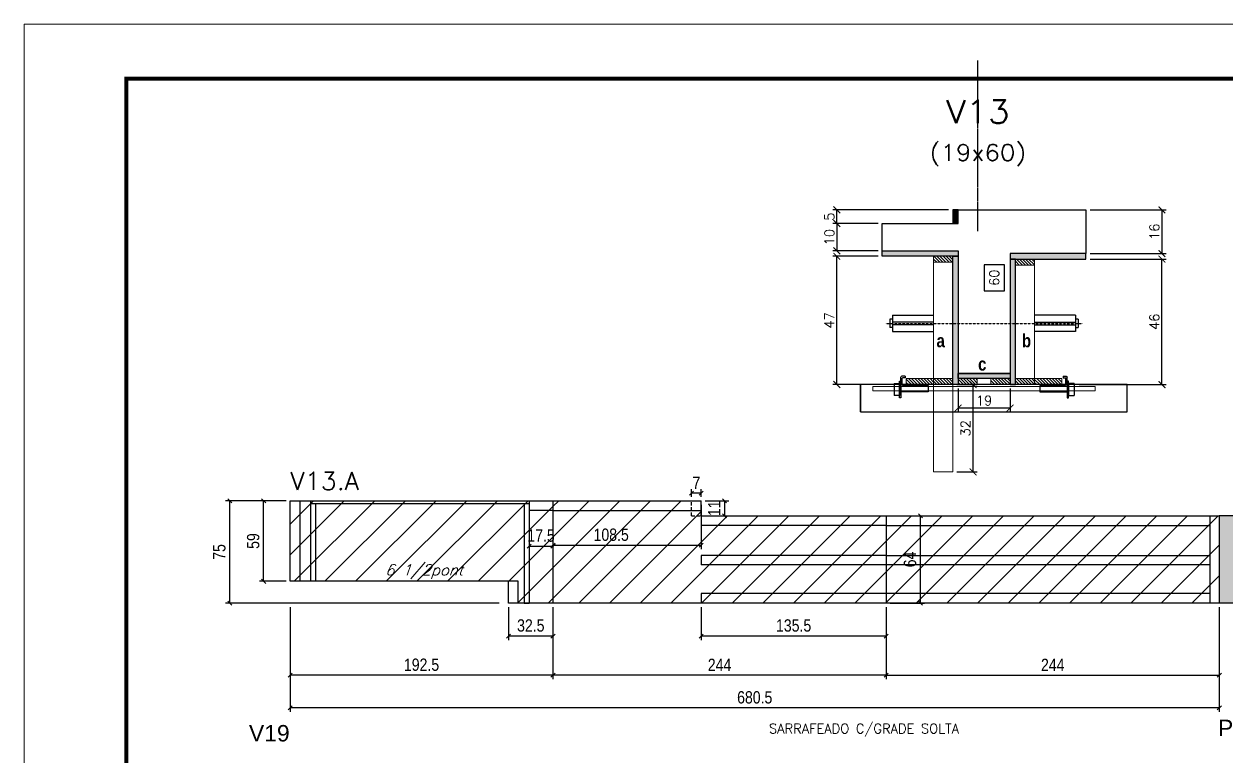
# Model space of a CAD drawing. Extents: x -10448 to -1189, y -11772 to 17235.
# Drawn here: x -7278 to -6398, y 4822 to 5358 of the extents above; entities that cross this region are included whole.
import ezdxf
from ezdxf.enums import TextEntityAlignment as Align

# ---------------------------------------------------------------- set-up
doc = ezdxf.new("R2010")
doc.units = 0
doc.linetypes.add('DASHED', pattern=[0.75, 0.5, -0.25])
doc.linetypes.add('HIDDEN', pattern=[0.375, 0.25, -0.125])
for name, color, linetype in [('5', 5, 'Continuous'), ('barrote', 251, 'Continuous'), ('COTA', 241, 'Continuous'), ('Cota Seção (2x)', 4, 'Continuous'), ('detalhes', 4, 'Continuous'), ('Painéis', 200, 'Continuous'), ('presilha', 1, 'Continuous'), ('Reaproveitamento', 251, 'Continuous'), ('SARR_2.2x7', 40, 'Continuous'), ('SARR_3.5x7', 81, 'Continuous'), ('TENSOR', 3, 'Continuous'), ('texto', 7, 'Continuous'), ('Texto de Titulo', 7, 'Continuous'), ('Texto Qtd Sarr', 242, 'Continuous')]:
    doc.layers.add(name, color=color, linetype=linetype)
for name, color, linetype, lineweight in [('CONCRETO', 251, 'Continuous', 25), ('Folhas', 255, 'Continuous', 9), ('Hachura', 251, 'Continuous', 9), ('Madeira', 126, 'Continuous', 18), ('SARRAFO DE PRESSAO', 251, 'DASHED', 9), ('SCO-___-LAJ', 2, 'Continuous', 0), ('Texto Seção', 7, 'Continuous', 15)]:
    doc.layers.add(name, color=color, linetype=linetype, lineweight=lineweight)
doc.styles.add('COTA TECNICA-50', font='techl___.ttf', dxfattribs={"height": 9})
doc.styles.add('REGUA-120', font='ROMANS.shx', dxfattribs={"height": 15})
doc.styles.add('Romans', font='romans.shx')
doc.styles.get("Standard").update_dxf_attribs({"font": 'arial.ttf'})
doc.styles.add('TECNICA', font='techb___.ttf', dxfattribs={"height": 10})
doc.dimstyles.new('COTA PAINEL-50', dxfattribs={"dimtxt": 9, "dimasz": 3, "dimexe": 3, "dimexo": 3, "dimgap": 3, "dimtad": 1, "dimdec": 1, "dimzin": 12, "dimdsep": 46, "dimtxsty": 'COTA TECNICA-50', "dimblk1": 'OBLIQUE', "dimblk2": 'OBLIQUE', "dimsah": 1, "dimcen": 0.9, "dimclrd": 4, "dimclre": 4, "dimclrt": 240, "dimadec": 1, "dimazin": 3, "dimtfac": 1, "dimtdec": 1, "dimtmove": 0, "dimatfit": 3, "dimfxl": 1, "dimtolj": 1, "dimtzin": 12, "dimarcsym": 0})
doc.dimstyles.new('Cota Seção (2x)', dxfattribs={"dimtxt": 7, "dimasz": 5, "dimexe": 3, "dimexo": 3, "dimgap": 2, "dimtad": 3, "dimdec": 1, "dimlfac": 0.5, "dimzin": 12, "dimdsep": 46, "dimtxsty": 'Romans', "dimblk": 'ARCHTICK', "dimcen": 0, "dimclrd": 4, "dimclre": 4, "dimclrt": 1, "dimadec": 1, "dimazin": 3, "dimtfac": 1, "dimtdec": 1, "dimtmove": 0, "dimatfit": 3, "dimldrblk": 'OBLIQUE', "dimfxl": 1, "dimtolj": 1, "dimtzin": 12, "dimarcsym": 0})
doc.dimstyles.new('Cota Seção interna', dxfattribs={"dimtxt": 7, "dimasz": 6, "dimexe": 0.18, "dimexo": 2, "dimgap": -4, "dimtad": 3, "dimdec": 1, "dimlfac": 0.5, "dimzin": 12, "dimdsep": 46, "dimtxsty": 'Romans', "dimblk": 'ARCHTICK', "dimcen": 0.09, "dimse1": 1, "dimse2": 1, "dimsd1": 1, "dimsd2": 1, "dimclrd": 180, "dimclre": 5, "dimclrt": 1, "dimadec": 0, "dimazin": 3, "dimtfac": 1, "dimtdec": 1, "dimtofl": 0, "dimtmove": 0, "dimatfit": 3, "dimldrblk": 'ARCHTICK', "dimfxl": 1, "dimtolj": 1, "dimtzin": 0, "dimarcsym": 0})
pattern_1 = [(45, (-139469.283, -18395.978), (-11.2253202, 11.2253202), [])]

# ---------------------------------------------------------------- blocks, each defined once
blk = doc.blocks.new('9999999999')
at = {"layer": 'Folhas'}
blk.add_lwpolyline([(98138.98, 34190.21), (99623.98, 34190.21), (99623.98, 35240.21), (98138.98, 35240.21)], close=True, dxfattribs=at)
at = {"layer": 'Folhas', "color": 30, "const_width": 3}
blk.add_lwpolyline([(98213.98, 34230.21), (99583.98, 34230.21), (99583.98, 35200.21), (98213.98, 35200.21)], close=True, dxfattribs=at)
blk = doc.blocks.new('_ArchTick')
at = {"color": 0, "linetype": 'ByBlock', "const_width": 0.15}
blk.add_lwpolyline([(-0.5, -0.5), (0.5, 0.5)], dxfattribs=at)
blk = doc.blocks.new('*D656')
at = {"layer": 'COTA', "color": 4, "lineweight": -2, "transparency": 16777216}
for p, q in [((-6652.79, 5188.27), (-6686, 5188.27)), ((-6683, 5094.27), (-6683, 5188.27)), ((-6635.19, 5094.27), (-6686, 5094.27))]:
    blk.add_line(p, q, dxfattribs=at)
at = {"layer": 'Defpoints', "color": 0, "transparency": 16777216}
for p in [(-6683, 5188.27), (-6649.79, 5188.27), (-6632.19, 5094.27)]:
    blk.add_point(p, dxfattribs=at)
at = {"layer": 'COTA', "color": 4, "lineweight": -2, "transparency": 16777216, "xscale": 5, "yscale": 5, "zscale": 5}
for p, rotation in [((-6683, 5188.27), 90), ((-6683, 5094.27), 270)]:
    blk.add_blockref('_ArchTick', p, dxfattribs=dict(at, rotation=rotation))
at = {"layer": 'COTA', "color": 1, "transparency": 16777216, "insert": (-6688.5, 5141.27), "char_height": 7, "attachment_point": 5, "rotation": 90, "style": 'Romans'}
blk.add_mtext('\\A1;47', dxfattribs=at)
blk = doc.blocks.new('_Oblique')
at = {"color": 0, "linetype": 'ByBlock', "lineweight": -2}
blk.add_line((-0.5, -0.5), (0.5, 0.5), dxfattribs=at)
blk = doc.blocks.new('*D657')
at = {"layer": 'COTA', "color": 4, "lineweight": -2, "transparency": 16777216}
for p, q in [((-6652.79, 5212.27), (-6686, 5212.27)), ((-6683, 5212.27), (-6683, 5192.27)), ((-6652.79, 5192.27), (-6686, 5192.27))]:
    blk.add_line(p, q, dxfattribs=at)
at = {"layer": 'Defpoints', "color": 0, "transparency": 16777216}
for p in [(-6649.79, 5212.27), (-6683, 5192.27), (-6649.79, 5192.27)]:
    blk.add_point(p, dxfattribs=at)
at = {"layer": 'COTA', "color": 4, "lineweight": -2, "transparency": 16777216, "xscale": 5, "yscale": 5, "zscale": 5}
for p, rotation in [((-6683, 5212.27), 90), ((-6683, 5192.27), 270)]:
    blk.add_blockref('_ArchTick', p, dxfattribs=dict(at, rotation=rotation))
at = {"layer": 'COTA', "color": 1, "transparency": 16777216, "insert": (-6688.5, 5202.27), "char_height": 7, "attachment_point": 5, "rotation": 90, "style": 'Romans'}
blk.add_mtext('\\A1;10', dxfattribs=at)
blk = doc.blocks.new('*D658')
at = {"layer": 'COTA', "color": 4, "lineweight": -2, "transparency": 16777216}
for p, q in [((-6497.59, 5186.27), (-6441.93, 5186.27)), ((-6444.93, 5094.27), (-6444.93, 5186.27)), ((-6505.59, 5094.27), (-6441.93, 5094.27))]:
    blk.add_line(p, q, dxfattribs=at)
at = {"layer": 'Defpoints', "color": 0, "transparency": 16777216}
for p in [(-6500.59, 5186.27), (-6444.93, 5186.27), (-6508.59, 5094.27)]:
    blk.add_point(p, dxfattribs=at)
at = {"layer": 'COTA', "color": 4, "lineweight": -2, "transparency": 16777216, "xscale": 5, "yscale": 5, "zscale": 5}
for p, rotation in [((-6444.93, 5186.27), 90), ((-6444.93, 5094.27), 270)]:
    blk.add_blockref('_ArchTick', p, dxfattribs=dict(at, rotation=rotation))
at = {"layer": 'COTA', "color": 1, "transparency": 16777216, "insert": (-6450.43, 5140.27), "char_height": 7, "attachment_point": 5, "rotation": 90, "style": 'Romans'}
blk.add_mtext('\\A1;46', dxfattribs=at)
blk = doc.blocks.new('*D659')
at = {"layer": 'Cota Seção (2x)', "color": 180, "lineweight": -2, "transparency": 16777216}
for p, q in [((-6560.19, 5182.05), (-6575.19, 5182.05)), ((-6575.19, 5182.05), (-6575.19, 5163.05)), ((-6560.19, 5163.05), (-6560.19, 5182.05)), ((-6575.19, 5163.05), (-6560.19, 5163.05))]:
    blk.add_line(p, q, dxfattribs=at)
at = {"layer": 'Defpoints', "color": 0, "transparency": 16777216}
for p in [(-6556.19, 5222.27), (-6556.19, 5222.27), (-6556.19, 5102.27)]:
    blk.add_point(p, dxfattribs=at)
at = {"layer": 'Cota Seção (2x)', "color": 1, "transparency": 16777216, "insert": (-6567.69, 5172.55), "char_height": 7, "attachment_point": 5, "rotation": 90, "style": 'Romans'}
blk.add_mtext('\\A1;60', dxfattribs=at)
blk = doc.blocks.new('PRESILHA METÁLICA 1')
at = {"layer": 'presilha'}
for p, q in [((6, 15.5), (7.5, 15.5)), ((6, -2.5), (6, 15.5)), ((7.5, 10.6), (7.5, 19.9)), ((7.5, 15.5), (7.5, -2.5)), ((12, 21), (8.6, 21)), ((9, 11.6), (9, 18.9)), ((12, 19.5), (9.6, 19.5)), ((12, 21), (12, 19.5)), ((0, 13), (6, 13)), ((0, 13), (0, 0)), ((6, 0), (0, 0)), ((6, 13), (6, 0)), ((37.5, 4.1), (7.5, 4.1)), ((37.5, 11), (9.6, 11)), ((37.5, 11), (37.5, 4.1)), ((7.5, -2.5), (6, -2.5))]:
    blk.add_line(p, q, dxfattribs=at)
for centre, radius, start, end in [((8.6, 19.9), 1.14, 90, 180), ((9.6, 18.9), 0.57, 90, 180), ((9.6, 11.6), 0.57, 180, 270)]:
    blk.add_arc(centre, radius, start, end, dxfattribs=at)
blk = doc.blocks.new('*D660')
at = {"layer": 'COTA', "color": 4, "lineweight": -2, "transparency": 16777216}
for p, q in [((-6594.19, 5091.27), (-6594.19, 5074.05)), ((-6556.19, 5091.27), (-6556.19, 5074.05)), ((-6556.19, 5077.05), (-6594.19, 5077.05))]:
    blk.add_line(p, q, dxfattribs=at)
at = {"layer": 'Defpoints', "color": 0, "transparency": 16777216}
for p in [(-6594.19, 5094.27), (-6556.19, 5094.27), (-6594.19, 5077.05)]:
    blk.add_point(p, dxfattribs=at)
at = {"layer": 'COTA', "color": 4, "lineweight": -2, "transparency": 16777216, "xscale": 5, "yscale": 5, "zscale": 5, "rotation": 180}
blk.add_blockref('_ArchTick', (-6594.19, 5077.05), dxfattribs=at)
at = {"layer": 'COTA', "color": 4, "lineweight": -2, "transparency": 16777216, "xscale": 5, "yscale": 5, "zscale": 5}
blk.add_blockref('_ArchTick', (-6556.19, 5077.05), dxfattribs=at)
at = {"layer": 'COTA', "color": 1, "transparency": 16777216, "insert": (-6575.19, 5082.55), "char_height": 7, "attachment_point": 5, "style": 'Romans'}
blk.add_mtext('\\A1;19', dxfattribs=at)
blk = doc.blocks.new('*D1737')
at = {"layer": 'COTA', "color": 4, "lineweight": -2, "transparency": 16777216}
for p, q in [((-6497.59, 5222.27), (-6441.93, 5222.27)), ((-6444.93, 5222.27), (-6444.93, 5190.27)), ((-6497.59, 5190.27), (-6441.93, 5190.27))]:
    blk.add_line(p, q, dxfattribs=at)
at = {"layer": 'Defpoints', "color": 0, "transparency": 16777216}
for p in [(-6500.59, 5222.27), (-6500.59, 5190.27), (-6444.93, 5190.27)]:
    blk.add_point(p, dxfattribs=at)
at = {"layer": 'COTA', "color": 4, "lineweight": -2, "transparency": 16777216, "xscale": 5, "yscale": 5, "zscale": 5}
for p, rotation in [((-6444.93, 5222.27), 90), ((-6444.93, 5190.27), 270)]:
    blk.add_blockref('_ArchTick', p, dxfattribs=dict(at, rotation=rotation))
at = {"layer": 'COTA', "color": 1, "transparency": 16777216, "insert": (-6450.43, 5206.27), "char_height": 7, "attachment_point": 5, "rotation": 90, "style": 'Romans'}
blk.add_mtext('\\A1;16', dxfattribs=at)
blk = doc.blocks.new('*D1738')
at = {"layer": 'COTA', "color": 4, "lineweight": -2, "transparency": 16777216}
for p, q in [((-6601.19, 5222.27), (-6686, 5222.27)), ((-6683, 5212.27), (-6683, 5222.27)), ((-6652.79, 5212.27), (-6686, 5212.27))]:
    blk.add_line(p, q, dxfattribs=at)
at = {"layer": 'Defpoints', "color": 0, "transparency": 16777216}
for p in [(-6683, 5222.27), (-6598.19, 5222.27), (-6649.79, 5212.27)]:
    blk.add_point(p, dxfattribs=at)
at = {"layer": 'COTA', "color": 4, "lineweight": -2, "transparency": 16777216, "xscale": 5, "yscale": 5, "zscale": 5}
for p, rotation in [((-6683, 5222.27), 90), ((-6683, 5212.27), 270)]:
    blk.add_blockref('_ArchTick', p, dxfattribs=dict(at, rotation=rotation))
at = {"layer": 'COTA', "color": 1, "transparency": 16777216, "insert": (-6688.5, 5217.27), "char_height": 7, "attachment_point": 5, "rotation": 90, "style": 'Romans'}
blk.add_mtext('\\A1;5', dxfattribs=at)
blk = doc.blocks.new('titulo1')
at = {"layer": 'Defpoints', "color": 252, "linetype": 'HIDDEN', "ltscale": 2}
blk.add_line((0, 0), (0, 125), dxfattribs=at)
at = {"layer": 'Defpoints', "style": 'Romans', "oblique": 15}
blk.add_attdef('FOLHA', text='', height=10, dxfattribs=at).set_placement((0, 15.58), align=Align.MIDDLE_CENTER)
at = {"layer": 'Texto Qtd Sarr', "color": 3, "style": 'Romans', "oblique": 15}
for tag, height, p in [('TITULO', 17, (0, 71.45)), ('SEÇÃO', 12, (0, 41.55))]:
    blk.add_attdef(tag, text='', height=height, dxfattribs=at).set_placement(p, align=Align.MIDDLE_CENTER)
blk = doc.blocks.new('*D713')
at = {"layer": 'COTA', "color": 4, "linetype": 'ByBlock', "lineweight": -2, "transparency": 16777216}
for p, q in [((-6890.91, 4931.1), (-6890.91, 4878.31)), ((-6646.91, 4931.1), (-6646.91, 4878.31)), ((-6646.91, 4881.31), (-6890.91, 4881.31))]:
    blk.add_line(p, q, dxfattribs=at)
at = {"layer": 'Defpoints', "color": 0, "linetype": 'ByBlock', "transparency": 16777216}
for p in [(-6890.91, 4934.1), (-6646.91, 4934.1), (-6890.91, 4881.31)]:
    blk.add_point(p, dxfattribs=at)
at = {"layer": 'COTA', "color": 4, "linetype": 'ByBlock', "lineweight": -2, "transparency": 16777216, "xscale": 3, "yscale": 3, "zscale": 3, "rotation": 180}
blk.add_blockref('_Oblique', (-6890.91, 4881.31), dxfattribs=at)
at = {"layer": 'COTA', "color": 4, "linetype": 'ByBlock', "lineweight": -2, "transparency": 16777216, "xscale": 3, "yscale": 3, "zscale": 3}
blk.add_blockref('_Oblique', (-6646.91, 4881.31), dxfattribs=at)
at = {"layer": 'COTA', "color": 240, "linetype": 'ByBlock', "transparency": 16777216, "insert": (-6768.91, 4888.88), "char_height": 9, "attachment_point": 5, "style": 'COTA TECNICA-50'}
blk.add_mtext('\\A1;244', dxfattribs=at)
blk = doc.blocks.new('*D714')
at = {"layer": 'COTA', "color": 4, "linetype": 'ByBlock', "lineweight": -2, "transparency": 16777216}
for p, q in [((-6646.91, 4931.1), (-6646.91, 4878.31)), ((-6402.91, 4931.1), (-6402.91, 4878.31)), ((-6646.91, 4881.31), (-6402.91, 4881.31))]:
    blk.add_line(p, q, dxfattribs=at)
at = {"layer": 'Defpoints', "color": 0, "linetype": 'ByBlock', "transparency": 16777216}
for p in [(-6646.91, 4934.1), (-6402.91, 4934.1), (-6402.91, 4881.31)]:
    blk.add_point(p, dxfattribs=at)
at = {"layer": 'COTA', "color": 4, "linetype": 'ByBlock', "lineweight": -2, "transparency": 16777216, "xscale": 3, "yscale": 3, "zscale": 3, "rotation": 180}
blk.add_blockref('_Oblique', (-6646.91, 4881.31), dxfattribs=at)
at = {"layer": 'COTA', "color": 4, "linetype": 'ByBlock', "lineweight": -2, "transparency": 16777216, "xscale": 3, "yscale": 3, "zscale": 3}
blk.add_blockref('_Oblique', (-6402.91, 4881.31), dxfattribs=at)
at = {"layer": 'COTA', "color": 240, "linetype": 'ByBlock', "transparency": 16777216, "insert": (-6524.91, 4888.88), "char_height": 9, "attachment_point": 5, "style": 'COTA TECNICA-50'}
blk.add_mtext('\\A1;244', dxfattribs=at)
blk = doc.blocks.new('*D715')
at = {"layer": 'COTA', "color": 4, "linetype": 'ByBlock', "lineweight": -2, "transparency": 16777216}
for p, q in [((-7083.41, 4931.1), (-7083.41, 4854.39)), ((-6402.91, 4931.1), (-6402.91, 4854.39)), ((-6402.91, 4857.39), (-7083.41, 4857.39))]:
    blk.add_line(p, q, dxfattribs=at)
at = {"layer": 'Defpoints', "color": 0, "linetype": 'ByBlock', "transparency": 16777216}
for p in [(-7083.41, 4934.1), (-6402.91, 4934.1), (-7083.41, 4857.39)]:
    blk.add_point(p, dxfattribs=at)
at = {"layer": 'COTA', "color": 4, "linetype": 'ByBlock', "lineweight": -2, "transparency": 16777216, "xscale": 3, "yscale": 3, "zscale": 3, "rotation": 180}
blk.add_blockref('_Oblique', (-7083.41, 4857.39), dxfattribs=at)
at = {"layer": 'COTA', "color": 4, "linetype": 'ByBlock', "lineweight": -2, "transparency": 16777216, "xscale": 3, "yscale": 3, "zscale": 3}
blk.add_blockref('_Oblique', (-6402.91, 4857.39), dxfattribs=at)
at = {"layer": 'COTA', "color": 240, "linetype": 'ByBlock', "transparency": 16777216, "insert": (-6743.16, 4865.01), "char_height": 9, "attachment_point": 5, "style": 'COTA TECNICA-50'}
blk.add_mtext('\\A1;680.5', dxfattribs=at)
blk = doc.blocks.new('*D1799')
at = {"layer": 'COTA', "color": 4, "linetype": 'ByBlock', "lineweight": -2, "transparency": 16777216}
for p, q in [((-6789.41, 5012.1), (-6789.41, 5017.61)), ((-6782.41, 5012.1), (-6782.41, 5017.61)), ((-6782.41, 5014.61), (-6789.41, 5014.61))]:
    blk.add_line(p, q, dxfattribs=at)
at = {"layer": 'Defpoints', "color": 0, "linetype": 'ByBlock', "transparency": 16777216}
for p in [(-6789.41, 5014.61), (-6789.41, 5009.1), (-6782.41, 5009.1)]:
    blk.add_point(p, dxfattribs=at)
at = {"layer": 'COTA', "color": 4, "linetype": 'ByBlock', "lineweight": -2, "transparency": 16777216, "xscale": 3, "yscale": 3, "zscale": 3, "rotation": 180}
blk.add_blockref('_Oblique', (-6789.41, 5014.61), dxfattribs=at)
at = {"layer": 'COTA', "color": 4, "linetype": 'ByBlock', "lineweight": -2, "transparency": 16777216, "xscale": 3, "yscale": 3, "zscale": 3}
blk.add_blockref('_Oblique', (-6782.41, 5014.61), dxfattribs=at)
at = {"layer": 'COTA', "color": 240, "linetype": 'ByBlock', "transparency": 16777216, "insert": (-6785.91, 5022.18), "char_height": 9, "attachment_point": 5, "style": 'COTA TECNICA-50'}
blk.add_mtext('\\A1;7', dxfattribs=at)
blk = doc.blocks.new('*D1765')
at = {"layer": 'COTA', "color": 4, "linetype": 'ByBlock', "lineweight": -2, "transparency": 16777216}
for p, q in [((-6908.41, 4999.1), (-6908.41, 4972.94)), ((-6890.91, 4999.1), (-6890.91, 4972.94)), ((-6908.41, 4975.94), (-6890.91, 4975.94))]:
    blk.add_line(p, q, dxfattribs=at)
at = {"layer": 'Defpoints', "color": 0, "linetype": 'ByBlock', "transparency": 16777216}
for p in [(-6908.41, 5002.1), (-6890.91, 5002.1), (-6890.91, 4975.94)]:
    blk.add_point(p, dxfattribs=at)
at = {"layer": 'COTA', "color": 4, "linetype": 'ByBlock', "lineweight": -2, "transparency": 16777216, "xscale": 3, "yscale": 3, "zscale": 3, "rotation": 180}
blk.add_blockref('_Oblique', (-6908.41, 4975.94), dxfattribs=at)
at = {"layer": 'COTA', "color": 4, "linetype": 'ByBlock', "lineweight": -2, "transparency": 16777216, "xscale": 3, "yscale": 3, "zscale": 3}
blk.add_blockref('_Oblique', (-6890.91, 4975.94), dxfattribs=at)
at = {"layer": 'COTA', "color": 240, "linetype": 'ByBlock', "transparency": 16777216, "insert": (-6899.66, 4983.54), "char_height": 9, "attachment_point": 5, "style": 'COTA TECNICA-50'}
blk.add_mtext('\\A1;17.5', dxfattribs=at)
blk = doc.blocks.new('*D1766')
at = {"layer": 'COTA', "color": 4, "linetype": 'ByBlock', "lineweight": -2, "transparency": 16777216}
for p, q in [((-7086.41, 5009.1), (-7130.64, 5009.1)), ((-7127.64, 4934.1), (-7127.64, 5009.1)), ((-6930.41, 4934.1), (-7130.64, 4934.1))]:
    blk.add_line(p, q, dxfattribs=at)
at = {"layer": 'Defpoints', "color": 0, "linetype": 'ByBlock', "transparency": 16777216}
for p in [(-7127.64, 5009.1), (-7083.41, 5009.1), (-6927.41, 4934.1)]:
    blk.add_point(p, dxfattribs=at)
at = {"layer": 'COTA', "color": 4, "linetype": 'ByBlock', "lineweight": -2, "transparency": 16777216, "xscale": 3, "yscale": 3, "zscale": 3}
for p, rotation in [((-7127.64, 5009.1), 90), ((-7127.64, 4934.1), 270)]:
    blk.add_blockref('_Oblique', p, dxfattribs=dict(at, rotation=rotation))
at = {"layer": 'COTA', "color": 240, "linetype": 'ByBlock', "transparency": 16777216, "insert": (-7135.23, 4971.6), "char_height": 9, "attachment_point": 5, "rotation": 90, "style": 'COTA TECNICA-50'}
blk.add_mtext('\\A1;75', dxfattribs=at)
blk = doc.blocks.new('*D1767')
at = {"layer": 'COTA', "color": 4, "linetype": 'ByBlock', "lineweight": -2, "transparency": 16777216}
for p, q in [((-6643.91, 4998.1), (-6618.83, 4998.1)), ((-6621.83, 4934.1), (-6621.83, 4998.1)), ((-6643.91, 4934.1), (-6618.83, 4934.1))]:
    blk.add_line(p, q, dxfattribs=at)
at = {"layer": 'Defpoints', "color": 0, "linetype": 'ByBlock', "transparency": 16777216}
for p in [(-6646.91, 4998.1), (-6621.83, 4998.1), (-6646.91, 4934.1)]:
    blk.add_point(p, dxfattribs=at)
at = {"layer": 'COTA', "color": 4, "linetype": 'ByBlock', "lineweight": -2, "transparency": 16777216, "xscale": 3, "yscale": 3, "zscale": 3}
for p, rotation in [((-6621.83, 4998.1), 90), ((-6621.83, 4934.1), 270)]:
    blk.add_blockref('_Oblique', p, dxfattribs=dict(at, rotation=rotation))
at = {"layer": 'COTA', "color": 240, "linetype": 'ByBlock', "transparency": 16777216, "insert": (-6629.42, 4966.1), "char_height": 9, "attachment_point": 5, "rotation": 90, "style": 'COTA TECNICA-50'}
blk.add_mtext('\\A1;64', dxfattribs=at)
blk = doc.blocks.new('*D684')
at = {"layer": 'COTA', "color": 4, "linetype": 'ByBlock', "lineweight": -2, "transparency": 16777216}
for p, q in [((-6782.41, 4931.1), (-6782.41, 4906.98)), ((-6646.91, 4931.1), (-6646.91, 4906.98)), ((-6646.91, 4909.98), (-6782.41, 4909.98))]:
    blk.add_line(p, q, dxfattribs=at)
at = {"layer": 'Defpoints', "color": 0, "linetype": 'ByBlock', "transparency": 16777216}
for p in [(-6782.41, 4934.1), (-6646.91, 4934.1), (-6782.41, 4909.98)]:
    blk.add_point(p, dxfattribs=at)
at = {"layer": 'COTA', "color": 4, "linetype": 'ByBlock', "lineweight": -2, "transparency": 16777216, "xscale": 3, "yscale": 3, "zscale": 3, "rotation": 180}
blk.add_blockref('_Oblique', (-6782.41, 4909.98), dxfattribs=at)
at = {"layer": 'COTA', "color": 4, "linetype": 'ByBlock', "lineweight": -2, "transparency": 16777216, "xscale": 3, "yscale": 3, "zscale": 3}
blk.add_blockref('_Oblique', (-6646.91, 4909.98), dxfattribs=at)
at = {"layer": 'COTA', "color": 240, "linetype": 'ByBlock', "transparency": 16777216, "insert": (-6714.66, 4917.68), "char_height": 9, "attachment_point": 5, "style": 'COTA TECNICA-50'}
blk.add_mtext('\\A1;135.5', dxfattribs=at)
blk = doc.blocks.new('*D685')
at = {"layer": 'COTA', "color": 4, "linetype": 'ByBlock', "lineweight": -2, "transparency": 16777216}
for p, q in [((-7083.41, 4931.1), (-7083.41, 4878.31)), ((-6890.91, 4931.1), (-6890.91, 4878.31)), ((-6890.91, 4881.31), (-7083.41, 4881.31))]:
    blk.add_line(p, q, dxfattribs=at)
at = {"layer": 'Defpoints', "color": 0, "linetype": 'ByBlock', "transparency": 16777216}
for p in [(-7083.41, 4934.1), (-6890.91, 4934.1), (-7083.41, 4881.31)]:
    blk.add_point(p, dxfattribs=at)
at = {"layer": 'COTA', "color": 4, "linetype": 'ByBlock', "lineweight": -2, "transparency": 16777216, "xscale": 3, "yscale": 3, "zscale": 3, "rotation": 180}
blk.add_blockref('_Oblique', (-7083.41, 4881.31), dxfattribs=at)
at = {"layer": 'COTA', "color": 4, "linetype": 'ByBlock', "lineweight": -2, "transparency": 16777216, "xscale": 3, "yscale": 3, "zscale": 3}
blk.add_blockref('_Oblique', (-6890.91, 4881.31), dxfattribs=at)
at = {"layer": 'COTA', "color": 240, "linetype": 'ByBlock', "transparency": 16777216, "insert": (-6987.16, 4888.93), "char_height": 9, "attachment_point": 5, "style": 'COTA TECNICA-50'}
blk.add_mtext('\\A1;192.5', dxfattribs=at)
blk = doc.blocks.new('*D1768')
at = {"layer": 'COTA', "color": 4, "linetype": 'ByBlock', "lineweight": -2, "transparency": 16777216}
for p, q in [((-7086.41, 5009.1), (-7105.8, 5009.1)), ((-7102.8, 4950.1), (-7102.8, 5009.1)), ((-7086.41, 4950.1), (-7105.8, 4950.1))]:
    blk.add_line(p, q, dxfattribs=at)
at = {"layer": 'Defpoints', "color": 0, "linetype": 'ByBlock', "transparency": 16777216}
for p in [(-7102.8, 5009.1), (-7083.41, 5009.1), (-7083.41, 4950.1)]:
    blk.add_point(p, dxfattribs=at)
at = {"layer": 'COTA', "color": 4, "linetype": 'ByBlock', "lineweight": -2, "transparency": 16777216, "xscale": 3, "yscale": 3, "zscale": 3}
for p, rotation in [((-7102.8, 5009.1), 90), ((-7102.8, 4950.1), 270)]:
    blk.add_blockref('_Oblique', p, dxfattribs=dict(at, rotation=rotation))
at = {"layer": 'COTA', "color": 240, "linetype": 'ByBlock', "transparency": 16777216, "insert": (-7110.42, 4979.6), "char_height": 9, "attachment_point": 5, "rotation": 90, "style": 'COTA TECNICA-50'}
blk.add_mtext('\\A1;59', dxfattribs=at)
blk = doc.blocks.new('*D686')
at = {"layer": 'COTA', "color": 4, "linetype": 'ByBlock', "lineweight": -2, "transparency": 16777216}
for p, q in [((-6923.41, 4931.1), (-6923.41, 4906.98)), ((-6890.91, 4931.1), (-6890.91, 4906.98)), ((-6890.91, 4909.98), (-6923.41, 4909.98))]:
    blk.add_line(p, q, dxfattribs=at)
at = {"layer": 'Defpoints', "color": 0, "linetype": 'ByBlock', "transparency": 16777216}
for p in [(-6923.41, 4934.1), (-6890.91, 4934.1), (-6923.41, 4909.98)]:
    blk.add_point(p, dxfattribs=at)
at = {"layer": 'COTA', "color": 4, "linetype": 'ByBlock', "lineweight": -2, "transparency": 16777216, "xscale": 3, "yscale": 3, "zscale": 3, "rotation": 180}
blk.add_blockref('_Oblique', (-6923.41, 4909.98), dxfattribs=at)
at = {"layer": 'COTA', "color": 4, "linetype": 'ByBlock', "lineweight": -2, "transparency": 16777216, "xscale": 3, "yscale": 3, "zscale": 3}
blk.add_blockref('_Oblique', (-6890.91, 4909.98), dxfattribs=at)
at = {"layer": 'COTA', "color": 240, "linetype": 'ByBlock', "transparency": 16777216, "insert": (-6907.16, 4917.68), "char_height": 9, "attachment_point": 5, "style": 'COTA TECNICA-50'}
blk.add_mtext('\\A1;32.5', dxfattribs=at)
blk = doc.blocks.new('*D1769')
at = {"layer": 'COTA', "color": 4, "linetype": 'ByBlock', "lineweight": -2, "transparency": 16777216}
for p, q in [((-6779.41, 5009.1), (-6762.22, 5009.1)), ((-6765.22, 5009.1), (-6765.22, 4998.1)), ((-6779.41, 4998.1), (-6762.22, 4998.1))]:
    blk.add_line(p, q, dxfattribs=at)
at = {"layer": 'Defpoints', "color": 0, "linetype": 'ByBlock', "transparency": 16777216}
for p in [(-6782.41, 5009.1), (-6782.41, 4998.1), (-6765.22, 4998.1)]:
    blk.add_point(p, dxfattribs=at)
at = {"layer": 'COTA', "color": 4, "linetype": 'ByBlock', "lineweight": -2, "transparency": 16777216, "xscale": 3, "yscale": 3, "zscale": 3}
for p, rotation in [((-6765.22, 5009.1), 90), ((-6765.22, 4998.1), 270)]:
    blk.add_blockref('_Oblique', p, dxfattribs=dict(at, rotation=rotation))
at = {"layer": 'COTA', "color": 240, "linetype": 'ByBlock', "transparency": 16777216, "insert": (-6772.78, 5003.6), "char_height": 9, "attachment_point": 5, "rotation": 90, "style": 'COTA TECNICA-50'}
blk.add_mtext('\\A1;11', dxfattribs=at)
blk = doc.blocks.new('*D1770')
at = {"layer": 'COTA', "color": 4, "linetype": 'ByBlock', "lineweight": -2, "transparency": 16777216}
for p, q in [((-6890.91, 5006.1), (-6890.91, 4973.57)), ((-6782.41, 5006.1), (-6782.41, 4973.57)), ((-6890.91, 4976.57), (-6782.41, 4976.57))]:
    blk.add_line(p, q, dxfattribs=at)
at = {"layer": 'Defpoints', "color": 0, "linetype": 'ByBlock', "transparency": 16777216}
for p in [(-6890.91, 5009.1), (-6782.41, 5009.1), (-6782.41, 4976.57)]:
    blk.add_point(p, dxfattribs=at)
at = {"layer": 'COTA', "color": 4, "linetype": 'ByBlock', "lineweight": -2, "transparency": 16777216, "xscale": 3, "yscale": 3, "zscale": 3, "rotation": 180}
blk.add_blockref('_Oblique', (-6890.91, 4976.57), dxfattribs=at)
at = {"layer": 'COTA', "color": 4, "linetype": 'ByBlock', "lineweight": -2, "transparency": 16777216, "xscale": 3, "yscale": 3, "zscale": 3}
blk.add_blockref('_Oblique', (-6782.41, 4976.57), dxfattribs=at)
at = {"layer": 'COTA', "color": 240, "linetype": 'ByBlock', "transparency": 16777216, "insert": (-6848.28, 4984.19), "char_height": 9, "attachment_point": 5, "style": 'COTA TECNICA-50'}
blk.add_mtext('\\A1;108.5', dxfattribs=at)
blk = doc.blocks.new('*D1775')
at = {"layer": 'COTA', "color": 4, "lineweight": -2, "transparency": 16777216}
for p, q in [((-6595.19, 5094.27), (-6580.28, 5094.27)), ((-6583.28, 5030.27), (-6583.28, 5094.27)), ((-6595.19, 5030.27), (-6580.28, 5030.27))]:
    blk.add_line(p, q, dxfattribs=at)
at = {"layer": 'Defpoints', "color": 0, "transparency": 16777216}
for p in [(-6598.19, 5094.27), (-6583.28, 5094.27), (-6598.19, 5030.27)]:
    blk.add_point(p, dxfattribs=at)
at = {"layer": 'COTA', "color": 4, "lineweight": -2, "transparency": 16777216, "xscale": 5, "yscale": 5, "zscale": 5}
for p, rotation in [((-6583.28, 5094.27), 90), ((-6583.28, 5030.27), 270)]:
    blk.add_blockref('_ArchTick', p, dxfattribs=dict(at, rotation=rotation))
at = {"layer": 'COTA', "color": 1, "transparency": 16777216, "insert": (-6588.78, 5062.27), "char_height": 7, "attachment_point": 5, "rotation": 90, "style": 'Romans'}
blk.add_mtext('\\A1;32', dxfattribs=at)

msp = doc.modelspace()

# ---------------------------------------------------------------- hatches: boundary and pattern name
at = {"layer": 'COTA', "linetype": 'ByBlock'}
h = msp.add_hatch(dxfattribs=at)
h.set_pattern_fill('AR-CONC', color=256, scale=0.03)
h.set_pattern_definition([(50, (-139455.2827, -27549.5784), (5.46554007, -0.47817257), [0.5715, -6.2865]), (355, (-139455.2827, -27549.5784), (-1.05730264, 5.73170536), [0.4572, -5.02921753]), (100.4514447, (-139454.827, -27549.618), (4.40823741, 5.25353256), [0.48570026, -5.34270734]), (46.1842, (-139455.283, -27548.0544), (8.13237123, -1.26126984), [0.85725, -9.42975]), (96.6355576, (-139454.605, -27548.1595), (7.122124, 7.42278374), [0.7285507, -8.01406824]), (351.184151, (-139455.283, -27548.054), (7.122124, 7.42278374), [0.685799, -7.54379196]), (21, (-139454.5207, -27548.4354), (4.54843174, -3.06795595), [0.5715, -6.2865]), (326, (-139454.5207, -27548.4354), (1.85406085, 5.52563898), [0.4572, -5.0292]), (71.451445, (-139454.1417, -27548.691), (6.40249258, 2.45768307), [0.48570026, -5.34269813]), (37.5, (-139455.2827, -27549.5784), (0.092658098, 2.536651166), [0, -4.96824, 0, -5.1054, 0, -5.04825]), (7.5, (-139455.2827, -27549.5784), (2.004589875, 3.005417245), [0, -2.91084, 0, -4.85394, 0, -1.92405]), (327.5, (-139456.982, -27549.5784), (4.067717855, -0.17186232), [0, -1.905, 0, -5.9436, 0, -7.8867]), (317.5, (-139457.744, -27549.5784), (4.44387544, 0.76279473), [0, -2.4765, 0, -3.94716, 0, -5.6007])])
h.paths.add_polyline_path([(-6402.91, 4934.1), (-6377.17, 4934.1), (-6377.17, 4981.1), (-5908.67, 4981.1), (-5908.67, 4993.1), (-6377.17, 4993.1), (-6377.17, 4998.1), (-6402.91, 4998.1)])
at = {"layer": 'Hachura'}
h = msp.add_hatch(color=256, dxfattribs=at)
h.dxf.hatch_style = 1
h.paths.add_polyline_path([(-6594.19, 5222.27), (-6598.19, 5222.27), (-6598.19, 5212.27), (-6594.19, 5212.27)])
h = msp.add_hatch(color=256, dxfattribs=at)
h.dxf.hatch_style = 1
h.paths.add_polyline_path([(-6649.79, 5188.27), (-6649.79, 5192.27), (-6594.19, 5192.27), (-6594.19, 5188.27)])
h = msp.add_hatch(dxfattribs=at)
h.set_pattern_fill('ANSI31', color=256, scale=0.5, angle=270, style=0)
h.set_pattern_definition([(315, (16356.4256, -3045.7705), (1.12253202, 1.12253202), [])])
h.paths.add_polyline_path([(-6598.19, 5183.87), (-6598.19, 5188.27), (-6612.19, 5188.27), (-6612.19, 5183.87)])
h = msp.add_hatch(color=256, dxfattribs=at)
h.dxf.hatch_style = 1
h.paths.add_polyline_path([(-6598.19, 5188.27), (-6594.19, 5188.27), (-6594.19, 5094.27), (-6598.19, 5094.27)])
h = msp.add_hatch(color=256, dxfattribs=at)
h.dxf.hatch_style = 1
h.paths.add_polyline_path([(-6500.59, 5186.27), (-6500.59, 5190.27), (-6556.19, 5190.27), (-6556.19, 5186.27)])
h = msp.add_hatch(color=256, dxfattribs=at)
h.dxf.hatch_style = 1
h.paths.add_polyline_path([(-6552.19, 5186.27), (-6556.19, 5186.27), (-6556.19, 5094.27), (-6552.19, 5094.27)])
h = msp.add_hatch(dxfattribs=at)
h.set_pattern_fill('ANSI31', color=256, scale=0.5, angle=270, style=0)
h.set_pattern_definition([(315, (16365.2256, -3047.7705), (1.12253202, 1.12253202), [])])
h.paths.add_polyline_path([(-6552.19, 5181.87), (-6552.19, 5186.27), (-6538.19, 5186.27), (-6538.19, 5181.87)])
h = msp.add_hatch(dxfattribs=at)
h.set_pattern_fill('ANSI31', color=256, scale=0.5, angle=270, style=0)
h.set_pattern_definition([(315, (16353.6256, -3135.3705), (1.12253202, 1.12253202), [])])
h.paths.add_polyline_path([(-6632.19, 5094.27), (-6632.19, 5098.67), (-6612.19, 5098.67), (-6612.19, 5094.27)])
h = msp.add_hatch(dxfattribs=at)
h.set_pattern_fill('ANSI31', color=256, scale=0.5, angle=270, style=0)
h.set_pattern_definition([(315, (16356.4256, -3135.3705), (1.12253202, 1.12253202), [])])
h.paths.add_polyline_path([(-6598.19, 5094.27), (-6598.19, 5098.67), (-6612.19, 5098.67), (-6612.19, 5094.27)])
h = msp.add_hatch(color=256, dxfattribs=at)
h.dxf.hatch_style = 1
h.paths.add_polyline_path([(-6594.19, 5098.67), (-6594.19, 5102.27), (-6556.19, 5102.27), (-6556.19, 5098.67)])
h = msp.add_hatch(dxfattribs=at)
h.set_pattern_fill('ANSI31', color=256, scale=0.5, angle=270, style=0)
h.set_pattern_definition([(315, (16362.4256, -3135.3705), (1.12253202, 1.12253202), [])])
h.paths.add_polyline_path([(-6594.19, 5094.27), (-6594.19, 5098.67), (-6580.19, 5098.67), (-6580.19, 5094.27)])
h = msp.add_hatch(dxfattribs=at)
h.set_pattern_fill('ANSI31', color=256, scale=0.5, angle=270, style=0)
h.set_pattern_definition([(315, (16338.4256, -3135.3705), (1.12253202, 1.12253202), [])])
h.paths.add_polyline_path([(-6570.19, 5094.27), (-6570.19, 5098.67), (-6556.19, 5098.67), (-6556.19, 5094.27)])
h = msp.add_hatch(dxfattribs=at)
h.set_pattern_fill('ANSI31', color=256, scale=0.5, angle=270, style=0)
h.set_pattern_definition([(315, (16365.2256, -3135.3705), (1.12253202, 1.12253202), [])])
h.paths.add_polyline_path([(-6552.19, 5094.27), (-6552.19, 5098.67), (-6538.19, 5098.67), (-6538.19, 5094.27)])
h = msp.add_hatch(dxfattribs=at)
h.set_pattern_fill('ANSI31', color=256, scale=0.5, angle=270, style=0)
h.set_pattern_definition([(315, (16371.2256, -3135.3705), (1.12253202, 1.12253202), [])])
h.paths.add_polyline_path([(-6518.19, 5094.27), (-6518.19, 5098.67), (-6538.19, 5098.67), (-6538.19, 5094.27)])
at = {"layer": 'Reaproveitamento', "linetype": 'ByBlock'}
h = msp.add_hatch(dxfattribs=at)
h.set_pattern_fill('ANSI31', color=256, scale=5)
h.set_pattern_definition(pattern_1)
h.paths.add_polyline_path([(-6923.41, 4950.1), (-6923.41, 4934.1), (-6890.91, 4934.1), (-6890.91, 5009.1), (-7083.41, 5009.1), (-7083.41, 4950.1)])
h = msp.add_hatch(dxfattribs=at)
h.set_pattern_fill('ANSI31', color=256, scale=5)
h.set_pattern_definition(pattern_1)
h.paths.add_polyline_path([(-6646.91, 4934.1), (-6646.91, 4998.1), (-6782.41, 4998.1), (-6782.41, 5009.1), (-6890.91, 5009.1), (-6890.91, 4934.1)])
h = msp.add_hatch(dxfattribs=at)
h.set_pattern_fill('ANSI31', color=256, scale=5)
h.set_pattern_definition(pattern_1)
h.paths.add_polyline_path([(-6646.91, 4998.1), (-6646.91, 4934.1), (-6402.91, 4934.1), (-6402.91, 4998.1)])

# ---------------------------------------------------------------- linework, layer by layer
at = {"ltscale": 3}
for p, q in [((-6644.19, 5142.12), (-6644.19, 5136.12)), ((-6642.19, 5142.12), (-6644.19, 5142.12)), ((-6642.19, 5145.12), (-6642.19, 5133.12)), ((-6642.19, 5145.12), (-6612.19, 5145.12)), ((-6508.19, 5145.12), (-6538.19, 5145.12)), ((-6508.19, 5145.12), (-6508.19, 5133.12)), ((-6506.19, 5142.12), (-6508.19, 5142.12)), ((-6506.19, 5142.12), (-6506.19, 5136.12)), ((-6642.19, 5136.12), (-6644.19, 5136.12)), ((-6612.19, 5140.12), (-6642.19, 5140.12)), ((-6612.19, 5138.12), (-6642.19, 5138.12)), ((-6642.19, 5133.12), (-6612.19, 5133.12)), ((-6538.19, 5140.12), (-6508.19, 5140.12)), ((-6538.19, 5138.12), (-6508.19, 5138.12)), ((-6508.19, 5133.12), (-6538.19, 5133.12)), ((-6508.19, 5136.12), (-6506.19, 5136.12))]:
    msp.add_line(p, q, dxfattribs=at)
at = {"layer": 'barrote'}
msp.add_lwpolyline([(-6665.65, 5074.27), (-6470.47, 5074.27), (-6470.47, 5094.27), (-6665.65, 5094.27)], close=True, dxfattribs=at)
at = {"layer": 'CONCRETO'}
for p, q in [((-6594.19, 5222.27), (-6500.59, 5222.27)), ((-6500.59, 5222.27), (-6500.59, 5190.27)), ((-6649.79, 5192.27), (-6649.79, 5212.27)), ((-6649.79, 5212.27), (-6594.19, 5212.27)), ((-6649.79, 5192.27), (-6594.19, 5192.27)), ((-6594.19, 5192.27), (-6594.19, 5102.27)), ((-6500.59, 5190.27), (-6556.19, 5190.27)), ((-6556.19, 5190.27), (-6556.19, 5102.27)), ((-6556.19, 5102.27), (-6594.19, 5102.27)), ((-6612.19, 5094.27), (-6612.19, 5094.27)), ((-6556.19, 5094.27), (-6556.19, 5094.27)), ((-6538.19, 5094.27), (-6538.19, 5094.27))]:
    msp.add_line(p, q, dxfattribs=at)
at = {"layer": 'COTA', "linetype": 'ByBlock'}
for p, q in [((-6377.17, 4998.1), (-6402.91, 4998.1)), ((-6377.17, 4934.1), (-6402.91, 4934.1))]:
    msp.add_line(p, q, dxfattribs=at)
at = {"layer": 'detalhes', "color": 250}
msp.add_line((-6665.65, 5074.27), (-6665.65, 5094.27), dxfattribs=at)
at = {"layer": 'Madeira'}
for points in [[(-6598.19, 5183.87), (-6598.19, 5188.27), (-6612.19, 5188.27), (-6612.19, 5183.87)], [(-6598.19, 5188.27), (-6612.19, 5188.27), (-6612.19, 5030.27), (-6598.19, 5030.27)], [(-6552.19, 5181.87), (-6552.19, 5186.27), (-6538.19, 5186.27), (-6538.19, 5181.87)], [(-6552.19, 5186.27), (-6538.19, 5186.27), (-6538.19, 5094.27), (-6552.19, 5094.27)], [(-6632.19, 5094.27), (-6632.19, 5098.67), (-6612.19, 5098.67), (-6612.19, 5094.27)], [(-6598.19, 5094.27), (-6598.19, 5098.67), (-6612.19, 5098.67), (-6612.19, 5094.27)], [(-6594.19, 5094.27), (-6594.19, 5098.67), (-6580.19, 5098.67), (-6580.19, 5094.27)], [(-6570.19, 5094.27), (-6570.19, 5098.67), (-6556.19, 5098.67), (-6556.19, 5094.27)], [(-6552.19, 5094.27), (-6552.19, 5098.67), (-6538.19, 5098.67), (-6538.19, 5094.27)], [(-6518.19, 5094.27), (-6518.19, 5098.67), (-6538.19, 5098.67), (-6538.19, 5094.27)]]:
    msp.add_lwpolyline(points, close=True, dxfattribs=at)
at = {"layer": 'Painéis', "linetype": 'Continuous'}
for p, q in [((-7083.41, 4950.1), (-7083.41, 5009.1)), ((-7083.41, 5009.1), (-6782.41, 5009.1)), ((-6890.91, 5009.1), (-6890.91, 4934.1)), ((-6782.41, 4998.1), (-6782.41, 5009.1)), ((-6782.41, 4998.1), (-6402.91, 4998.1)), ((-6646.91, 4998.1), (-6646.91, 4934.1)), ((-6402.91, 4998.1), (-6402.91, 4934.1)), ((-6923.41, 4950.1), (-7083.41, 4950.1)), ((-6923.41, 4934.1), (-6923.41, 4950.1)), ((-6402.91, 4934.1), (-6923.41, 4934.1))]:
    msp.add_line(p, q, dxfattribs=at)
at = {"layer": 'Painéis'}
for points in [[(-6594.19, 5222.27), (-6598.19, 5222.27), (-6598.19, 5212.27), (-6594.19, 5212.27)], [(-6649.79, 5188.27), (-6649.79, 5192.27), (-6594.19, 5192.27), (-6594.19, 5188.27)], [(-6598.19, 5188.27), (-6594.19, 5188.27), (-6594.19, 5094.27), (-6598.19, 5094.27)], [(-6500.59, 5186.27), (-6500.59, 5190.27), (-6556.19, 5190.27), (-6556.19, 5186.27)], [(-6552.19, 5186.27), (-6556.19, 5186.27), (-6556.19, 5094.27), (-6552.19, 5094.27)], [(-6594.19, 5098.67), (-6594.19, 5102.27), (-6556.19, 5102.27), (-6556.19, 5098.67)]]:
    msp.add_lwpolyline(points, close=True, dxfattribs=at)
at = {"layer": 'SARR_2.2x7', "linetype": 'Continuous'}
for p, q in [((-7076.41, 5009.1), (-7076.41, 4950.1)), ((-6908.41, 5006.9), (-7068.41, 5006.9)), ((-6890.91, 5002.1), (-6908.41, 5002.1)), ((-6890.91, 5002.1), (-6782.41, 5002.1)), ((-6782.41, 4998.1), (-6782.41, 4991.1)), ((-6646.91, 4991.1), (-6782.41, 4991.1)), ((-6409.91, 4998.1), (-6409.91, 4934.1)), ((-6782.41, 4969.1), (-6782.41, 4962.1)), ((-6646.91, 4969.1), (-6782.41, 4969.1)), ((-6646.91, 4962.1), (-6782.41, 4962.1)), ((-6916.41, 4950.1), (-6923.41, 4950.1)), ((-6916.41, 4934.1), (-6916.41, 4950.1)), ((-6782.41, 4941.1), (-6782.41, 4934.1)), ((-6646.91, 4941.1), (-6782.41, 4941.1))]:
    msp.add_line(p, q, dxfattribs=at)
at = {"layer": 'SARR_2.2x7', "linetype": 'HIDDEN', "ltscale": 10}
for q in [(-6789.41, 5009.1), (-6782.41, 4998.1)]:
    msp.add_line((-6789.41, 4998.1), q, dxfattribs=at)
at = {"layer": 'SARR_2.2x7', "linetype": 'Continuous'}
for points in [[(-6646.91, 4991.1), (-6409.91, 4991.1)], [(-6646.91, 4969.1), (-6409.91, 4969.1)], [(-6409.91, 4962.1), (-6646.91, 4962.1)], [(-6409.91, 4941.1), (-6646.91, 4941.1)]]:
    msp.add_lwpolyline(points, dxfattribs=at)
at = {"layer": 'SARR_3.5x7'}
for p, q in [((-7068.41, 5009.1), (-7068.41, 4950.1)), ((-6908.41, 5009.1), (-6908.41, 4934.1)), ((-7064.91, 5006.9), (-7064.91, 4950.1)), ((-6911.91, 5006.9), (-6911.91, 4934.1)), ((-7064.91, 4950.1), (-7068.41, 4950.1)), ((-6911.91, 4934.1), (-6908.41, 4934.1))]:
    msp.add_line(p, q, dxfattribs=at)
at = {"layer": 'SCO-___-LAJ', "color": 1}
msp.add_lwpolyline([(-6656.65, 5092.94), (-6493.74, 5092.94), (-6493.74, 5089.74), (-6656.65, 5089.74)], close=True, dxfattribs=at)
at = {"layer": 'TENSOR', "linetype": 'HIDDEN', "ltscale": 0.5}
msp.add_line((-6647.19, 5139.12), (-6502.89, 5139.12), dxfattribs=at)

# ---------------------------------------------------------------- block references
at = {"layer": 'presilha', "yscale": 0.6666666666666666, "zscale": 0.6666666666666666}
for p, xscale in [((-6641.06, 5086.31), 0.6666666666666666), ((-6509.33, 5086.31), -0.6666666666666666)]:
    msp.add_blockref('PRESILHA METÁLICA 1', p, dxfattribs=dict(at, xscale=xscale))
at = {"layer": 'SARRAFO DE PRESSAO', "color": 6, "linetype": 'ByBlock'}
msp.add_blockref('9999999999', (-105417.26, -29881.73), dxfattribs=at)
at = {"layer": 'Texto Seção'}
ref = msp.add_blockref('titulo1', (-6579.69, 5206.8), dxfattribs=at)
ref.add_attrib('TITULO', 'V13', dxfattribs={"layer": 'Texto de Titulo', "color": 7, "height": 17, "style": 'Romans', "width": 1.1}).set_placement((-6579.69, 5294.3), align=Align.MIDDLE_CENTER)
ref.add_attrib('SEÇÃO', '(19x60)', dxfattribs={"layer": 'Texto de Titulo', "color": 7, "height": 12, "style": 'Romans', "width": 1.1}).set_placement((-6579.69, 5264.3), align=Align.MIDDLE_CENTER)

# ---------------------------------------------------------------- texts
at = {"layer": '5', "linetype": 'Continuous'}
for s, p in [('V19', (-7113.57, 4832.78)), ('P27', (-6403.88, 4836.69))]:
    msp.add_text(s, height=12, rotation=359.99996, dxfattribs=at).set_placement(p)
at = {"layer": 'detalhes', "style": 'TECNICA'}
for s, p in [('a', (-6610.02, 5121.61)), ('b', (-6547.48, 5121.6)), ('c', (-6579.59, 5104.51))]:
    msp.add_text(s, height=9.6, dxfattribs=at).set_placement(p)
at = {"layer": 'Painéis', "color": 1, "insert": (-6663.12, 4841.02), "char_height": 7, "attachment_point": 5, "style": 'Romans'}
msp.add_mtext('\\A1;SARRAFEADO C/GRADE SOLTA', dxfattribs=at)
at = {"layer": 'texto', "color": 2, "insert": (-6985.27, 4957.2), "char_height": 8, "attachment_point": 5, "style": 'Romans'}
msp.add_mtext('{\\Q19;\\C256;6 1/2pont}', dxfattribs=at)
at = {"layer": 'Texto Seção', "style": 'REGUA-120', "width": 1.05}
msp.add_text('V13.A', height=13, dxfattribs=at).set_placement((-7083.22, 5017.11))

# ---------------------------------------------------------------- dimensions: what is measured, and where the dimension line sits
at = {"layer": 'COTA'}
for base, p1, p2, angle, picture, middle in [((-6683, 5222.27), (-6649.79, 5212.27), (-6598.19, 5222.27), 90, '*D1738', (-6688.5, 5217.27)), ((-6444.93, 5190.27), (-6500.59, 5222.27), (-6500.59, 5190.27), 90, '*D1737', (-6450.43, 5206.27)), ((-6683, 5192.27), (-6649.79, 5212.27), (-6649.79, 5192.27), 90, '*D657', (-6688.5, 5202.27)), ((-6683, 5188.27), (-6632.19, 5094.27), (-6649.79, 5188.27), 90, '*D656', (-6688.5, 5141.27)), ((-6444.93, 5186.27), (-6508.59, 5094.27), (-6500.59, 5186.27), 90, '*D658', (-6450.43, 5140.27)), ((-6583.28, 5094.27), (-6598.19, 5030.27), (-6598.19, 5094.27), 90, '*D1775', (-6588.78, 5062.27)), ((-6594.19, 5077.05), (-6556.19, 5094.27), (-6594.19, 5094.27), 180, '*D660', (-6575.19, 5082.55))]:
    dim = msp.add_linear_dim(base=base, p1=p1, p2=p2, angle=angle, dimstyle='Cota Seção (2x)', dxfattribs=at)
    dim.commit()
    dim.dimension.update_dxf_attribs({"geometry": picture, "text_midpoint": middle})
at = {"layer": 'COTA', "linetype": 'ByBlock'}
for base, p1, p2, picture, middle in [((-6789.41, 5014.61), (-6782.41, 5009.1), (-6789.41, 5009.1), '*D1799', (-6785.91, 5014.61)), ((-6782.41, 4976.57), (-6890.91, 5009.1), (-6782.41, 5009.1), '*D1770', (-6848.28, 4976.57)), ((-6890.91, 4975.94), (-6908.41, 5002.1), (-6890.91, 5002.1), '*D1765', (-6899.66, 4975.94))]:
    dim = msp.add_linear_dim(base=base, p1=p1, p2=p2, angle=180, dimstyle='COTA PAINEL-50', dxfattribs=at)
    dim.commit()
    dim.dimension.update_dxf_attribs({"geometry": picture, "text_midpoint": middle, "dimtype": 160})
for base, p1, p2, angle, picture, middle in [((-7127.64, 5009.1), (-6927.41, 4934.1), (-7083.41, 5009.1), 90, '*D1766', (-7135.23, 4971.6)), ((-7102.8, 5009.1), (-7083.41, 4950.1), (-7083.41, 5009.1), 90, '*D1768', (-7110.42, 4979.6)), ((-6765.22, 4998.1), (-6782.41, 5009.1), (-6782.41, 4998.1), 90, '*D1769', (-6772.78, 5003.6)), ((-6621.83, 4998.1), (-6646.91, 4934.1), (-6646.91, 4998.1), 90, '*D1767', (-6629.42, 4966.1)), ((-7083.41, 4881.31), (-6890.91, 4934.1), (-7083.41, 4934.1), 180, '*D685', (-6987.16, 4888.93)), ((-6923.41, 4909.98), (-6890.91, 4934.1), (-6923.41, 4934.1), 180, '*D686', (-6907.16, 4917.68)), ((-6782.41, 4909.98), (-6646.91, 4934.1), (-6782.41, 4934.1), 180, '*D684', (-6714.66, 4917.68))]:
    dim = msp.add_linear_dim(base=base, p1=p1, p2=p2, angle=angle, dimstyle='COTA PAINEL-50', dxfattribs=at)
    dim.commit()
    dim.dimension.update_dxf_attribs({"geometry": picture, "text_midpoint": middle})
for base, p1, p2, picture, middle in [((-7083.41, 4857.39), (-6402.91, 4934.1), (-7083.41, 4934.1), '*D715', (-6743.16, 4865.01)), ((-6890.91, 4881.31), (-6646.91, 4934.1), (-6890.91, 4934.1), '*D713', (-6768.91, 4888.88))]:
    dim = msp.add_linear_dim(base=base, p1=p1, p2=p2, angle=180, dimstyle='COTA PAINEL-50', override={"dimarcsym": 1}, dxfattribs=at)
    dim.commit()
    dim.dimension.update_dxf_attribs({"geometry": picture, "text_midpoint": middle})
dim = msp.add_linear_dim(base=(-6402.91, 4881.31), p1=(-6646.91, 4934.1), p2=(-6402.91, 4934.1), angle=180, dimstyle='COTA PAINEL-50', override={"dimarcsym": 1}, dxfattribs=at)
dim.commit()
dim.dimension.update_dxf_attribs({"geometry": '*D714', "text_midpoint": (-6524.91, 4881.31), "dimtype": 160})
at = {"layer": 'Cota Seção (2x)'}
dim = msp.add_linear_dim(base=(-6556.19, 5222.27), p1=(-6556.19, 5102.27), p2=(-6556.19, 5222.27), angle=90, dimstyle='Cota Seção interna', dxfattribs=at)
dim.commit()
dim.dimension.update_dxf_attribs({"geometry": '*D659', "text_midpoint": (-6556.19, 5172.55), "dimtype": 160})

doc.saveas('drawing.dxf')
